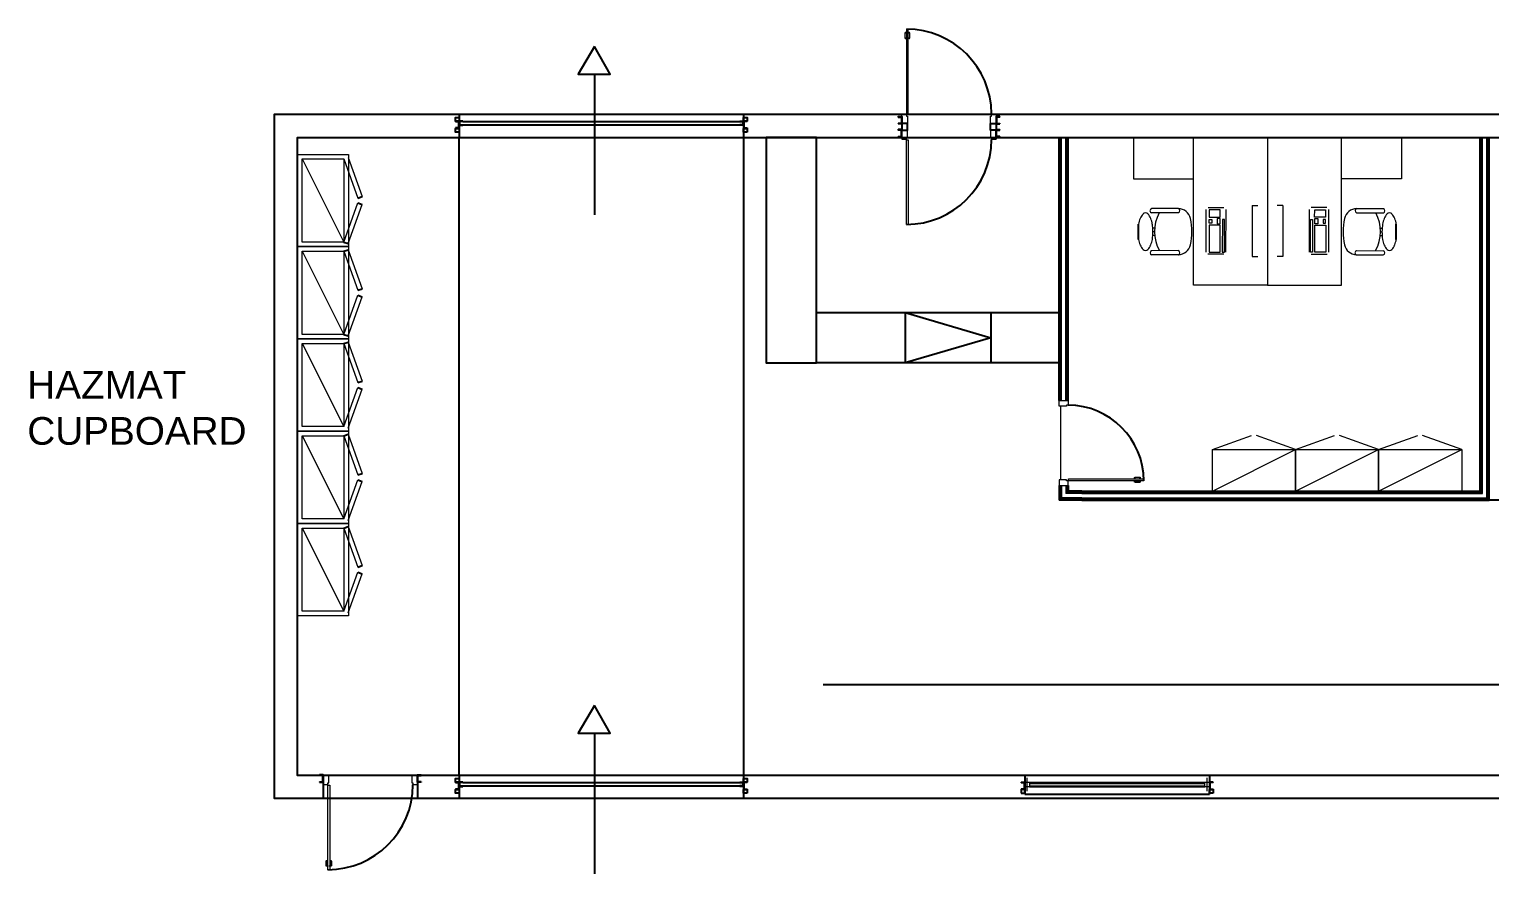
# Model space of a CAD drawing. Header units: millimetres. Extents: x 8.2 to 67, y 11.5 to 35.1.
# Drawn here: x 8.34 to 24.16, y 13.15 to 22.3 of the extents above; entities that cross this region are included whole.
import ezdxf

# ---------------------------------------------------------------- set-up
doc = ezdxf.new("R2010")
doc.units = ezdxf.units.MM
doc.layers.add('Cimentacion', color=7, linetype='Continuous', lineweight=0)
doc.layers.add('Techo baja', color=7, linetype='Continuous', lineweight=0)
doc.styles.get("Standard").update_dxf_attribs({"font": 'arial.ttf'})

msp = doc.modelspace()

# ---------------------------------------------------------------- linework, layer by layer
for p, q in [((14.459, 21.813), (14.459, 20.29)), ((12.994, 21.378), (12.994, 21.175)), ((12.994, 21.378), (12.994, 21.128)), ((16.074, 21.378), (16.074, 21.175)), ((16.074, 21.378), (16.074, 21.128)), ((12.954, 21.3), (12.954, 21.305)), ((12.954, 21.23), (12.954, 21.225)), ((13.034, 21.3), (13.034, 21.305)), ((13.034, 21.3), (16.074, 21.3)), ((13.034, 21.265), (16.074, 21.265)), ((13.034, 21.265), (13.034, 21.26)), ((16.034, 21.3), (16.034, 21.305)), ((16.034, 21.265), (16.034, 21.26)), ((16.074, 21.3), (16.074, 21.305)), ((16.114, 21.3), (16.114, 21.305)), ((16.114, 21.23), (16.114, 21.225)), ((17.75, 21.348), (17.75, 21.353)), ((17.75, 21.278), (17.75, 21.273)), ((17.75, 21.207), (17.75, 21.212)), ((18.85, 21.348), (18.85, 21.353)), ((18.85, 21.278), (18.85, 21.273)), ((18.85, 21.207), (18.85, 21.212)), ((17.75, 21.137), (17.75, 21.132)), ((18.85, 21.137), (18.85, 21.132)), ((11.897, 20.471), (11.944, 20.488)), ((11.897, 20.418), (11.944, 20.401)), ((20.354, 20.023), (20.353, 20.188)), ((23.144, 20.023), (23.144, 20.188)), ((11.745, 19.994), (11.792, 19.978)), ((11.745, 19.894), (11.792, 19.911)), ((11.897, 19.471), (11.944, 19.488)), ((11.897, 19.418), (11.944, 19.401)), ((17.826, 19.23), (17.826, 18.684)), ((17.826, 19.23), (18.753, 18.957)), ((18.753, 19.23), (18.753, 18.684)), ((11.745, 18.994), (11.792, 18.978)), ((11.745, 18.894), (11.792, 18.911)), ((18.753, 18.957), (17.826, 18.684)), ((11.897, 18.471), (11.944, 18.488)), ((11.897, 18.418), (11.944, 18.401)), ((11.745, 17.894), (11.792, 17.911)), ((11.897, 17.471), (11.944, 17.488)), ((11.897, 17.418), (11.944, 17.401)), ((11.745, 16.894), (11.792, 16.911)), ((11.897, 16.471), (11.944, 16.488)), ((11.897, 16.418), (11.944, 16.401)), ((45.245, 15.198), (16.937, 15.198)), ((14.459, 14.672), (14.459, 13.15)), ((11.484, 14.216), (11.484, 14.221)), ((11.484, 14.146), (11.484, 14.141)), ((11.524, 14.215), (11.524, 13.965)), ((12.544, 14.215), (12.544, 13.965)), ((12.584, 14.216), (12.584, 14.221)), ((12.584, 14.146), (12.584, 14.141)), ((12.954, 14.137), (12.954, 14.142)), ((12.994, 14.215), (12.994, 14.012)), ((12.994, 14.215), (12.994, 13.965)), ((13.034, 14.137), (13.034, 14.142)), ((13.034, 14.137), (16.074, 14.137)), ((13.034, 14.102), (16.074, 14.102)), ((13.034, 14.102), (13.034, 14.097)), ((16.034, 14.137), (16.034, 14.142)), ((16.034, 14.102), (16.034, 14.097)), ((16.074, 14.215), (16.074, 14.012)), ((16.074, 14.215), (16.074, 13.965)), ((16.074, 14.137), (16.074, 14.142)), ((16.114, 14.137), (16.114, 14.142)), ((19.08, 14.137), (19.08, 14.142)), ((19.12, 14.215), (19.12, 14.012)), ((19.12, 14.215), (19.12, 14.012)), ((21.12, 14.215), (19.12, 14.215)), ((21.12, 14.215), (21.12, 14.012)), ((21.16, 14.137), (21.16, 14.142)), ((12.954, 14.067), (12.954, 14.062)), ((16.114, 14.067), (16.114, 14.062)), ((19.08, 14.067), (19.08, 14.062)), ((19.12, 14.012), (21.12, 14.012)), ((21.16, 14.067), (21.16, 14.062))]:
    msp.add_line(p, q)
for points in [[(14.459, 22.113), (14.285, 21.813), (14.632, 21.813)], [(65.745, 21.378), (65.745, 13.965), (10.995, 13.965), (10.995, 21.378)], [(12.994, 21.305), (12.954, 21.305), (12.954, 21.345), (12.994, 21.345)], [(12.994, 21.185), (12.954, 21.185), (12.954, 21.225), (12.994, 21.225)], [(16.114, 21.305), (16.074, 21.305), (16.074, 21.345), (16.114, 21.345)], [(16.114, 21.185), (16.074, 21.185), (16.074, 21.225), (16.114, 21.225)], [(17.85, 21.279), (17.79, 21.279), (17.79, 21.206), (17.85, 21.206)], [(18.75, 21.279), (18.81, 21.279), (18.81, 21.206), (18.75, 21.206)], [(65.495, 21.128), (65.495, 14.215), (11.245, 14.215), (11.245, 21.128)], [(12.994, 21.128), (16.074, 21.128), (16.074, 14.215), (12.994, 14.215)], [(16.865, 18.684), (16.865, 21.128), (16.319, 21.128), (16.319, 18.684)], [(16.865, 19.23), (19.493, 19.23), (19.493, 18.684), (16.865, 18.684)], [(14.459, 14.972), (14.285, 14.672), (14.632, 14.672)], [(12.994, 14.142), (12.954, 14.142), (12.954, 14.182), (12.994, 14.182)], [(16.114, 14.142), (16.074, 14.142), (16.074, 14.182), (16.114, 14.182)], [(12.994, 14.022), (12.954, 14.022), (12.954, 14.062), (12.994, 14.062)], [(16.114, 14.022), (16.074, 14.022), (16.074, 14.062), (16.114, 14.062)], [(19.08, 14.022), (19.12, 14.022), (19.12, 14.062), (19.08, 14.062)], [(21.16, 14.022), (21.12, 14.022), (21.12, 14.062), (21.16, 14.062)]]:
    msp.add_lwpolyline(points, close=True)
for points in [[(12.954, 21.305), (12.994, 21.305), (12.994, 21.225), (12.954, 21.225)], [(12.954, 21.3), (12.989, 21.3), (12.989, 21.23), (12.954, 21.23)], [(13.034, 21.305), (12.994, 21.305), (12.994, 21.26), (13.034, 21.26)], [(13.034, 21.3), (12.999, 21.3), (12.999, 21.265), (13.034, 21.265)], [(16.034, 21.305), (16.074, 21.305), (16.074, 21.26), (16.034, 21.26)], [(16.034, 21.3), (16.069, 21.3), (16.069, 21.265), (16.034, 21.265)], [(16.114, 21.305), (16.074, 21.305), (16.074, 21.225), (16.114, 21.225)], [(16.114, 21.3), (16.079, 21.3), (16.079, 21.23), (16.114, 21.23)], [(17.75, 21.353), (17.79, 21.353), (17.79, 21.273), (17.75, 21.273)], [(17.75, 21.348), (17.785, 21.348), (17.785, 21.278), (17.75, 21.278)], [(17.75, 21.132), (17.79, 21.132), (17.79, 21.212), (17.75, 21.212)], [(17.75, 21.137), (17.785, 21.137), (17.785, 21.207), (17.75, 21.207)], [(18.85, 21.353), (18.81, 21.353), (18.81, 21.273), (18.85, 21.273)], [(18.85, 21.132), (18.81, 21.132), (18.81, 21.212), (18.85, 21.212)], [(18.85, 21.348), (18.815, 21.348), (18.815, 21.278), (18.85, 21.278)], [(18.85, 21.137), (18.815, 21.137), (18.815, 21.207), (18.85, 21.207)], [(19.493, 18.277), (19.493, 21.128)], [(19.505, 18.277), (19.505, 21.128)], [(19.578, 18.277), (19.578, 21.128)], [(19.591, 18.277), (19.591, 21.128)], [(19.737, 17.197), (24.15, 17.197), (24.15, 21.128)], [(19.737, 17.282), (24.065, 17.282), (24.065, 21.128)], [(19.737, 17.209), (24.138, 17.209), (24.138, 21.128)], [(24.052, 17.295), (24.052, 21.128)], [(25.073, 17.197), (24.15, 17.197), (24.15, 21.128)], [(19.493, 17.357), (19.493, 17.197)], [(19.505, 17.357), (19.505, 17.209)], [(19.578, 17.357), (19.578, 17.282)], [(19.737, 17.282), (19.578, 17.282)], [(19.591, 17.357), (19.591, 17.295)], [(19.737, 17.295), (19.591, 17.295)], [(19.737, 17.295), (24.052, 17.295)], [(19.737, 17.197), (19.493, 17.197)], [(19.737, 17.209), (19.505, 17.209)], [(11.484, 14.141), (11.524, 14.141), (11.524, 14.221), (11.484, 14.221)], [(11.484, 14.146), (11.519, 14.146), (11.519, 14.216), (11.484, 14.216)], [(12.584, 14.141), (12.544, 14.141), (12.544, 14.221), (12.584, 14.221)], [(12.584, 14.146), (12.549, 14.146), (12.549, 14.216), (12.584, 14.216)], [(12.954, 14.142), (12.994, 14.142), (12.994, 14.062), (12.954, 14.062)], [(12.954, 14.137), (12.989, 14.137), (12.989, 14.067), (12.954, 14.067)], [(13.034, 14.142), (12.994, 14.142), (12.994, 14.097), (13.034, 14.097)], [(13.034, 14.137), (12.999, 14.137), (12.999, 14.102), (13.034, 14.102)], [(16.034, 14.142), (16.074, 14.142), (16.074, 14.097), (16.034, 14.097)], [(16.034, 14.137), (16.069, 14.137), (16.069, 14.102), (16.034, 14.102)], [(16.114, 14.142), (16.074, 14.142), (16.074, 14.062), (16.114, 14.062)], [(16.114, 14.137), (16.079, 14.137), (16.079, 14.067), (16.114, 14.067)], [(19.08, 14.142), (19.12, 14.142), (19.12, 14.062), (19.08, 14.062)], [(19.08, 14.137), (19.115, 14.137), (19.115, 14.067), (19.08, 14.067)], [(21.16, 14.142), (21.12, 14.142), (21.12, 14.062), (21.16, 14.062)], [(21.16, 14.137), (21.125, 14.137), (21.125, 14.067), (21.16, 14.067)]]:
    msp.add_lwpolyline(points)
for centre, radius, start, end in [((17.839, 21.379), 0.921, 0.1571, 90.0269), ((17.839, 21.106), 0.921, 269.9731, 359.8429), ((19.591, 17.408), 0.818, 0, 90), ((11.573, 14.115), 0.921, 269.9731, 359.8429)]:
    msp.add_arc(centre, radius, start, end)
at = {"layer": 'Cimentacion'}
for p, q in [((17.79, 21.289), (17.79, 21.378)), ((17.79, 21.196), (17.79, 21.107)), ((17.79, 21.196), (17.79, 21.107)), ((18.81, 21.196), (18.81, 21.107)), ((19.518, 18.277), (19.518, 21.128)), ((19.566, 18.277), (19.566, 21.128)), ((24.077, 17.27), (24.077, 21.128)), ((24.125, 17.222), (24.125, 21.128)), ((19.509, 18.217), (19.509, 17.417)), ((19.518, 17.357), (19.518, 17.222)), ((19.566, 17.357), (19.566, 17.27)), ((19.737, 17.27), (19.566, 17.27)), ((19.737, 17.27), (24.077, 17.27)), ((19.737, 17.222), (19.518, 17.222)), ((19.737, 17.222), (24.125, 17.222)), ((11.524, 14.205), (11.524, 14.116)), ((19.12, 14.142), (21.12, 14.142)), ((19.145, 14.045), (19.145, 14.188)), ((19.145, 14.045), (19.145, 14.188)), ((19.17, 14.142), (21.07, 14.142)), ((19.17, 14.129), (21.07, 14.129)), ((19.17, 14.104), (21.07, 14.104)), ((19.17, 14.092), (21.07, 14.092)), ((21.095, 14.045), (21.095, 14.188))]:
    msp.add_line(p, q, dxfattribs=at)
for points in [[(17.837, 22.259), (17.837, 22.255), (17.839, 22.255), (17.839, 22.267), (17.837, 22.267), (17.837, 22.263), (17.83, 22.263), (17.829, 22.263), (17.828, 22.263), (17.827, 22.263), (17.826, 22.263), (17.826, 22.262), (17.825, 22.262), (17.824, 22.261), (17.824, 22.261), (17.823, 22.26), (17.823, 22.26), (17.822, 22.259), (17.822, 22.258), (17.821, 22.257), (17.821, 22.257), (17.821, 22.256), (17.821, 22.255), (17.821, 22.254), (17.821, 22.209), (17.821, 22.208), (17.821, 22.207), (17.821, 22.206), (17.821, 22.205), (17.822, 22.205), (17.822, 22.204), (17.823, 22.203), (17.823, 22.202), (17.824, 22.202), (17.824, 22.201), (17.825, 22.201), (17.826, 22.2), (17.826, 22.2), (17.827, 22.2), (17.828, 22.2), (17.829, 22.2), (17.83, 22.2), (17.83, 22.2), (17.83, 22.2), (17.83, 22.2), (17.831, 22.2), (17.831, 22.2), (17.831, 22.2), (17.831, 22.2), (17.831, 22.2), (17.831, 22.2), (17.831, 22.2), (17.832, 22.201), (17.832, 22.201), (17.832, 22.201), (17.832, 22.201), (17.832, 22.201), (17.832, 22.202), (17.832, 22.202), (17.832, 22.202), (17.832, 22.202), (17.832, 22.202), (17.832, 22.203), (17.832, 22.203), (17.832, 22.203), (17.831, 22.203), (17.831, 22.203), (17.831, 22.203), (17.831, 22.204), (17.831, 22.204), (17.831, 22.204), (17.831, 22.204), (17.83, 22.204), (17.83, 22.204), (17.83, 22.204), (17.83, 22.204), (17.829, 22.204), (17.829, 22.204), (17.829, 22.204), (17.828, 22.204), (17.828, 22.205), (17.827, 22.205), (17.827, 22.205), (17.827, 22.205), (17.826, 22.206), (17.826, 22.206), (17.826, 22.206), (17.826, 22.207), (17.826, 22.207), (17.825, 22.207), (17.825, 22.208), (17.825, 22.208), (17.825, 22.209), (17.825, 22.254), (17.825, 22.254), (17.825, 22.255), (17.825, 22.255), (17.826, 22.256), (17.826, 22.256), (17.826, 22.256), (17.826, 22.257), (17.826, 22.257), (17.827, 22.257), (17.827, 22.258), (17.827, 22.258), (17.828, 22.258), (17.828, 22.258), (17.829, 22.258), (17.829, 22.259), (17.829, 22.259), (17.83, 22.259), (17.837, 22.259)], [(17.839, 22.3), (17.839, 21.385), (17.859, 21.385), (17.859, 22.3), (17.839, 22.3)], [(17.862, 22.259), (17.868, 22.259), (17.869, 22.259), (17.869, 22.259), (17.87, 22.258), (17.87, 22.258), (17.87, 22.258), (17.871, 22.258), (17.871, 22.258), (17.871, 22.257), (17.872, 22.257), (17.872, 22.257), (17.872, 22.256), (17.872, 22.256), (17.873, 22.256), (17.873, 22.255), (17.873, 22.255), (17.873, 22.254), (17.873, 22.254), (17.873, 22.209), (17.873, 22.208), (17.873, 22.208), (17.873, 22.207), (17.873, 22.207), (17.872, 22.207), (17.872, 22.206), (17.872, 22.206), (17.872, 22.206), (17.871, 22.205), (17.871, 22.205), (17.871, 22.205), (17.87, 22.205), (17.87, 22.204), (17.87, 22.204), (17.869, 22.204), (17.869, 22.204), (17.868, 22.204), (17.868, 22.204), (17.868, 22.204), (17.868, 22.204), (17.868, 22.204), (17.867, 22.204), (17.867, 22.204), (17.867, 22.204), (17.867, 22.203), (17.867, 22.203), (17.867, 22.203), (17.867, 22.203), (17.867, 22.203), (17.866, 22.203), (17.866, 22.202), (17.866, 22.202), (17.866, 22.202), (17.866, 22.202), (17.866, 22.202), (17.866, 22.201), (17.866, 22.201), (17.866, 22.201), (17.867, 22.201), (17.867, 22.201), (17.867, 22.2), (17.867, 22.2), (17.867, 22.2), (17.867, 22.2), (17.867, 22.2), (17.867, 22.2), (17.868, 22.2), (17.868, 22.2), (17.868, 22.2), (17.868, 22.2), (17.868, 22.2), (17.869, 22.2), (17.87, 22.2), (17.871, 22.2), (17.872, 22.2), (17.872, 22.2), (17.873, 22.201), (17.874, 22.201), (17.875, 22.202), (17.875, 22.202), (17.876, 22.203), (17.876, 22.204), (17.877, 22.205), (17.877, 22.205), (17.877, 22.206), (17.877, 22.207), (17.877, 22.208), (17.877, 22.209), (17.877, 22.254), (17.877, 22.255), (17.877, 22.256), (17.877, 22.257), (17.877, 22.257), (17.877, 22.258), (17.876, 22.259), (17.876, 22.26), (17.875, 22.26), (17.875, 22.261), (17.874, 22.261), (17.873, 22.262), (17.872, 22.262), (17.872, 22.263), (17.871, 22.263), (17.87, 22.263), (17.869, 22.263), (17.868, 22.263), (17.862, 22.263), (17.862, 22.267), (17.859, 22.267), (17.859, 22.255), (17.862, 22.255), (17.862, 22.259)], [(17.79, 21.378), (17.84, 21.378), (17.84, 21.358), (17.85, 21.358), (17.85, 21.279), (17.79, 21.279), (17.79, 21.378)], [(18.75, 21.358), (18.76, 21.358), (18.76, 21.378), (18.81, 21.378), (18.81, 21.279), (18.75, 21.279), (18.75, 21.358)], [(17.79, 21.107), (17.84, 21.107), (17.84, 21.127), (17.85, 21.127), (17.85, 21.206), (17.79, 21.206), (17.79, 21.107)], [(18.75, 21.127), (18.76, 21.127), (18.76, 21.107), (18.81, 21.107), (18.81, 21.206), (18.75, 21.206), (18.75, 21.127)], [(17.839, 20.185), (17.839, 21.1), (17.859, 21.1), (17.859, 20.185), (17.839, 20.185)], [(19.591, 18.277), (19.591, 18.227), (19.571, 18.227), (19.571, 18.217), (19.493, 18.217), (19.493, 18.277), (19.591, 18.277)], [(19.591, 17.357), (19.591, 17.407), (19.571, 17.407), (19.571, 17.417), (19.493, 17.417), (19.493, 17.357), (19.591, 17.357)], [(20.409, 17.408), (19.594, 17.408), (19.594, 17.429), (20.409, 17.429), (20.409, 17.408)], [(20.368, 17.431), (20.368, 17.438), (20.368, 17.438), (20.368, 17.439), (20.368, 17.439), (20.367, 17.44), (20.367, 17.44), (20.367, 17.44), (20.367, 17.441), (20.367, 17.441), (20.366, 17.441), (20.366, 17.442), (20.366, 17.442), (20.365, 17.442), (20.365, 17.442), (20.364, 17.442), (20.364, 17.442), (20.364, 17.442), (20.363, 17.442), (20.318, 17.442), (20.317, 17.442), (20.317, 17.442), (20.317, 17.442), (20.316, 17.442), (20.316, 17.442), (20.315, 17.442), (20.315, 17.442), (20.315, 17.441), (20.314, 17.441), (20.314, 17.441), (20.314, 17.44), (20.314, 17.44), (20.314, 17.44), (20.313, 17.439), (20.313, 17.439), (20.313, 17.438), (20.313, 17.438), (20.313, 17.438), (20.313, 17.437), (20.313, 17.437), (20.313, 17.437), (20.313, 17.437), (20.313, 17.437), (20.313, 17.437), (20.313, 17.436), (20.312, 17.436), (20.312, 17.436), (20.312, 17.436), (20.312, 17.436), (20.312, 17.436), (20.312, 17.436), (20.311, 17.436), (20.311, 17.436), (20.311, 17.436), (20.311, 17.436), (20.311, 17.436), (20.31, 17.436), (20.31, 17.436), (20.31, 17.436), (20.31, 17.436), (20.31, 17.436), (20.309, 17.436), (20.309, 17.436), (20.309, 17.437), (20.309, 17.437), (20.309, 17.437), (20.309, 17.437), (20.309, 17.437), (20.309, 17.437), (20.309, 17.438), (20.309, 17.438), (20.309, 17.439), (20.309, 17.44), (20.309, 17.44), (20.309, 17.441), (20.31, 17.442), (20.31, 17.443), (20.31, 17.443), (20.311, 17.444), (20.312, 17.445), (20.312, 17.445), (20.313, 17.446), (20.314, 17.446), (20.314, 17.446), (20.315, 17.447), (20.316, 17.447), (20.317, 17.447), (20.318, 17.447), (20.363, 17.447), (20.364, 17.447), (20.365, 17.447), (20.366, 17.447), (20.366, 17.446), (20.367, 17.446), (20.368, 17.446), (20.369, 17.445), (20.369, 17.445), (20.37, 17.444), (20.37, 17.443), (20.371, 17.443), (20.371, 17.442), (20.372, 17.441), (20.372, 17.44), (20.372, 17.44), (20.372, 17.439), (20.372, 17.438), (20.372, 17.431), (20.376, 17.431), (20.376, 17.429), (20.364, 17.429), (20.364, 17.431), (20.368, 17.431)], [(20.368, 17.406), (20.364, 17.406), (20.364, 17.408), (20.376, 17.408), (20.376, 17.406), (20.372, 17.406), (20.372, 17.399), (20.372, 17.398), (20.372, 17.398), (20.372, 17.397), (20.372, 17.396), (20.371, 17.395), (20.371, 17.394), (20.37, 17.394), (20.37, 17.393), (20.369, 17.393), (20.369, 17.392), (20.368, 17.392), (20.367, 17.391), (20.366, 17.391), (20.366, 17.391), (20.365, 17.39), (20.364, 17.39), (20.363, 17.39), (20.318, 17.39), (20.317, 17.39), (20.316, 17.39), (20.315, 17.391), (20.314, 17.391), (20.314, 17.391), (20.313, 17.392), (20.312, 17.392), (20.312, 17.393), (20.311, 17.393), (20.31, 17.394), (20.31, 17.394), (20.31, 17.395), (20.309, 17.396), (20.309, 17.397), (20.309, 17.398), (20.309, 17.398), (20.309, 17.399), (20.309, 17.399), (20.309, 17.4), (20.309, 17.4), (20.309, 17.4), (20.309, 17.4), (20.309, 17.4), (20.309, 17.401), (20.309, 17.401), (20.309, 17.401), (20.31, 17.401), (20.31, 17.401), (20.31, 17.401), (20.31, 17.401), (20.31, 17.401), (20.311, 17.401), (20.311, 17.401), (20.311, 17.401), (20.311, 17.401), (20.311, 17.401), (20.312, 17.401), (20.312, 17.401), (20.312, 17.401), (20.312, 17.401), (20.312, 17.401), (20.312, 17.401), (20.313, 17.401), (20.313, 17.401), (20.313, 17.4), (20.313, 17.4), (20.313, 17.4), (20.313, 17.4), (20.313, 17.4), (20.313, 17.399), (20.313, 17.399), (20.313, 17.399), (20.313, 17.398), (20.313, 17.398), (20.314, 17.398), (20.314, 17.397), (20.314, 17.397), (20.314, 17.397), (20.314, 17.396), (20.315, 17.396), (20.315, 17.396), (20.315, 17.395), (20.316, 17.395), (20.316, 17.395), (20.317, 17.395), (20.317, 17.395), (20.317, 17.395), (20.318, 17.395), (20.363, 17.395), (20.364, 17.395), (20.364, 17.395), (20.364, 17.395), (20.365, 17.395), (20.365, 17.395), (20.366, 17.395), (20.366, 17.396), (20.366, 17.396), (20.367, 17.396), (20.367, 17.397), (20.367, 17.397), (20.367, 17.397), (20.367, 17.398), (20.368, 17.398), (20.368, 17.398), (20.368, 17.399), (20.368, 17.399), (20.368, 17.406)], [(11.524, 14.116), (11.574, 14.116), (11.574, 14.136), (11.584, 14.136), (11.584, 14.215), (11.524, 14.215), (11.524, 14.116)], [(11.572, 13.194), (11.572, 14.109), (11.593, 14.109), (11.593, 13.194), (11.572, 13.194)], [(12.484, 14.136), (12.494, 14.136), (12.494, 14.116), (12.544, 14.116), (12.544, 14.215), (12.484, 14.215), (12.484, 14.136)], [(19.12, 14.142), (19.17, 14.142), (19.17, 14.092), (19.12, 14.092), (19.12, 14.142)], [(21.07, 14.142), (21.12, 14.142), (21.12, 14.092), (21.07, 14.092), (21.07, 14.142)], [(11.57, 13.235), (11.57, 13.239), (11.572, 13.239), (11.572, 13.227), (11.57, 13.227), (11.57, 13.231), (11.563, 13.231), (11.562, 13.231), (11.561, 13.231), (11.561, 13.231), (11.56, 13.231), (11.559, 13.231), (11.558, 13.232), (11.558, 13.232), (11.557, 13.233), (11.556, 13.233), (11.556, 13.234), (11.555, 13.235), (11.555, 13.236), (11.555, 13.236), (11.554, 13.237), (11.554, 13.238), (11.554, 13.239), (11.554, 13.24), (11.554, 13.285), (11.554, 13.286), (11.554, 13.287), (11.554, 13.288), (11.555, 13.288), (11.555, 13.289), (11.555, 13.29), (11.556, 13.291), (11.556, 13.291), (11.557, 13.292), (11.558, 13.292), (11.558, 13.293), (11.559, 13.293), (11.56, 13.294), (11.561, 13.294), (11.561, 13.294), (11.562, 13.294), (11.563, 13.294), (11.563, 13.294), (11.564, 13.294), (11.564, 13.294), (11.564, 13.294), (11.564, 13.294), (11.564, 13.294), (11.564, 13.294), (11.565, 13.293), (11.565, 13.293), (11.565, 13.293), (11.565, 13.293), (11.565, 13.293), (11.565, 13.293), (11.565, 13.292), (11.565, 13.292), (11.565, 13.292), (11.565, 13.292), (11.565, 13.292), (11.565, 13.291), (11.565, 13.291), (11.565, 13.291), (11.565, 13.291), (11.565, 13.291), (11.565, 13.291), (11.565, 13.29), (11.565, 13.29), (11.564, 13.29), (11.564, 13.29), (11.564, 13.29), (11.564, 13.29), (11.564, 13.29), (11.564, 13.29), (11.563, 13.29), (11.563, 13.29), (11.563, 13.29), (11.562, 13.29), (11.562, 13.289), (11.562, 13.289), (11.561, 13.289), (11.561, 13.289), (11.56, 13.289), (11.56, 13.288), (11.56, 13.288), (11.56, 13.288), (11.559, 13.287), (11.559, 13.287), (11.559, 13.287), (11.559, 13.286), (11.559, 13.286), (11.559, 13.285), (11.559, 13.285), (11.559, 13.24), (11.559, 13.239), (11.559, 13.239), (11.559, 13.238), (11.559, 13.238), (11.559, 13.238), (11.559, 13.237), (11.56, 13.237), (11.56, 13.237), (11.56, 13.236), (11.56, 13.236), (11.561, 13.236), (11.561, 13.236), (11.562, 13.235), (11.562, 13.235), (11.562, 13.235), (11.563, 13.235), (11.563, 13.235), (11.57, 13.235)], [(11.595, 13.235), (11.602, 13.235), (11.602, 13.235), (11.603, 13.235), (11.603, 13.235), (11.603, 13.235), (11.604, 13.236), (11.604, 13.236), (11.605, 13.236), (11.605, 13.236), (11.605, 13.237), (11.605, 13.237), (11.606, 13.237), (11.606, 13.238), (11.606, 13.238), (11.606, 13.238), (11.606, 13.239), (11.606, 13.239), (11.606, 13.24), (11.606, 13.285), (11.606, 13.285), (11.606, 13.286), (11.606, 13.286), (11.606, 13.287), (11.606, 13.287), (11.606, 13.287), (11.605, 13.288), (11.605, 13.288), (11.605, 13.288), (11.605, 13.289), (11.604, 13.289), (11.604, 13.289), (11.603, 13.289), (11.603, 13.289), (11.603, 13.29), (11.602, 13.29), (11.602, 13.29), (11.602, 13.29), (11.601, 13.29), (11.601, 13.29), (11.601, 13.29), (11.601, 13.29), (11.601, 13.29), (11.601, 13.29), (11.6, 13.29), (11.6, 13.29), (11.6, 13.291), (11.6, 13.291), (11.6, 13.291), (11.6, 13.291), (11.6, 13.291), (11.6, 13.291), (11.6, 13.292), (11.6, 13.292), (11.6, 13.292), (11.6, 13.292), (11.6, 13.292), (11.6, 13.293), (11.6, 13.293), (11.6, 13.293), (11.6, 13.293), (11.6, 13.293), (11.6, 13.293), (11.601, 13.294), (11.601, 13.294), (11.601, 13.294), (11.601, 13.294), (11.601, 13.294), (11.601, 13.294), (11.602, 13.294), (11.602, 13.294), (11.603, 13.294), (11.603, 13.294), (11.604, 13.294), (11.605, 13.294), (11.606, 13.293), (11.607, 13.293), (11.607, 13.292), (11.608, 13.292), (11.608, 13.291), (11.609, 13.291), (11.61, 13.29), (11.61, 13.289), (11.61, 13.288), (11.611, 13.288), (11.611, 13.287), (11.611, 13.286), (11.611, 13.285), (11.611, 13.24), (11.611, 13.239), (11.611, 13.238), (11.611, 13.237), (11.61, 13.236), (11.61, 13.236), (11.61, 13.235), (11.609, 13.234), (11.608, 13.233), (11.608, 13.233), (11.607, 13.232), (11.607, 13.232), (11.606, 13.231), (11.605, 13.231), (11.604, 13.231), (11.603, 13.231), (11.603, 13.231), (11.602, 13.231), (11.595, 13.231), (11.595, 13.227), (11.593, 13.227), (11.593, 13.239), (11.595, 13.239), (11.595, 13.235)]]:
    msp.add_lwpolyline(points, close=True, dxfattribs=at)
for centre in [(18.762, 21.381), (18.762, 21.103), (12.495, 14.112)]:
    msp.add_circle(centre, 0.00341, dxfattribs=at)
at = {"layer": 'Techo baja'}
for p, q in [((11.295, 20.894), (11.745, 19.994)), ((11.745, 20.894), (11.897, 20.471)), ((11.792, 20.911), (11.944, 20.488)), ((11.745, 19.994), (11.897, 20.418)), ((11.792, 19.978), (11.944, 20.401)), ((20.784, 20.356), (20.493, 20.356)), ((20.784, 20.311), (20.493, 20.311)), ((21.084, 19.885), (21.085, 20.347)), ((21.105, 20.367), (21.277, 20.367)), ((21.119, 20.344), (21.119, 20.263)), ((21.237, 20.344), (21.119, 20.344)), ((21.119, 20.263), (21.238, 20.263)), ((21.205, 20.248), (21.205, 20.19)), ((21.237, 20.248), (21.205, 20.248)), ((21.238, 20.263), (21.237, 20.344)), ((21.237, 20.19), (21.237, 20.248)), ((21.297, 20.348), (21.296, 19.884)), ((21.584, 20.389), (21.583, 19.839)), ((21.584, 20.389), (21.644, 20.389)), ((21.914, 20.389), (21.854, 20.389)), ((21.914, 20.389), (21.915, 19.839)), ((22.201, 20.348), (22.202, 19.884)), ((22.393, 20.367), (22.221, 20.367)), ((22.26, 20.263), (22.261, 20.344)), ((22.379, 20.263), (22.26, 20.263)), ((22.261, 20.344), (22.379, 20.344)), ((22.261, 20.248), (22.293, 20.248)), ((22.261, 20.19), (22.261, 20.248)), ((22.293, 20.248), (22.293, 20.19)), ((22.379, 20.344), (22.379, 20.263)), ((22.414, 19.885), (22.413, 20.347)), ((22.714, 20.356), (23.004, 20.356)), ((22.714, 20.311), (23.004, 20.311)), ((20.526, 20.146), (20.507, 20.146)), ((20.525, 20.106), (20.508, 20.106)), ((21.237, 20.176), (21.118, 20.175)), ((21.118, 20.175), (21.118, 19.886)), ((21.119, 20.239), (21.147, 20.239)), ((21.119, 20.198), (21.119, 20.239)), ((21.147, 20.199), (21.119, 20.198)), ((21.147, 20.239), (21.147, 20.199)), ((21.205, 20.19), (21.237, 20.19)), ((21.236, 19.886), (21.237, 20.176)), ((21.261, 20.239), (21.26, 19.886)), ((21.283, 20.239), (21.261, 20.239)), ((21.282, 19.886), (21.283, 20.239)), ((22.215, 20.239), (22.237, 20.239)), ((22.216, 19.886), (22.215, 20.239)), ((22.237, 20.239), (22.238, 19.886)), ((22.293, 20.19), (22.261, 20.19)), ((22.261, 20.176), (22.38, 20.175)), ((22.262, 19.886), (22.261, 20.176)), ((22.351, 20.239), (22.351, 20.199)), ((22.379, 20.239), (22.351, 20.239)), ((22.351, 20.199), (22.379, 20.198)), ((22.379, 20.198), (22.379, 20.239)), ((22.38, 20.175), (22.38, 19.886)), ((22.972, 20.146), (22.991, 20.146)), ((22.973, 20.106), (22.989, 20.106)), ((20.527, 20.066), (20.507, 20.066)), ((22.971, 20.066), (22.991, 20.066)), ((11.295, 19.894), (11.745, 18.994)), ((11.745, 19.894), (11.897, 19.471)), ((11.792, 19.911), (11.944, 19.488)), ((20.785, 19.901), (20.494, 19.9)), ((20.785, 19.856), (20.494, 19.856)), ((21.276, 19.864), (21.104, 19.864)), ((21.118, 19.886), (21.236, 19.886)), ((21.26, 19.886), (21.282, 19.886)), ((21.583, 19.839), (21.644, 19.839)), ((21.915, 19.839), (21.854, 19.839)), ((22.238, 19.886), (22.216, 19.886)), ((22.222, 19.864), (22.394, 19.864)), ((22.38, 19.886), (22.262, 19.886)), ((22.713, 19.901), (23.004, 19.9)), ((22.713, 19.856), (23.003, 19.856)), ((11.745, 18.994), (11.897, 19.418)), ((11.792, 18.978), (11.944, 19.401)), ((11.295, 18.894), (11.745, 17.994)), ((11.745, 18.894), (11.897, 18.471)), ((11.792, 18.911), (11.944, 18.488)), ((11.745, 17.994), (11.897, 18.418)), ((11.792, 17.978), (11.944, 18.401)), ((11.295, 17.894), (11.745, 16.994)), ((11.745, 17.894), (11.897, 17.471)), ((11.792, 17.911), (11.944, 17.488)), ((21.153, 17.745), (21.576, 17.897)), ((22.053, 17.745), (21.629, 17.897)), ((22.053, 17.745), (22.476, 17.897)), ((22.953, 17.745), (22.529, 17.897)), ((22.953, 17.745), (23.376, 17.897)), ((23.853, 17.745), (23.429, 17.897)), ((21.153, 17.295), (22.053, 17.745)), ((22.053, 17.295), (22.953, 17.745)), ((22.953, 17.295), (23.853, 17.745)), ((11.745, 16.994), (11.897, 17.418)), ((11.792, 16.978), (11.944, 17.401)), ((11.295, 16.894), (11.745, 15.994)), ((11.745, 16.894), (11.897, 16.471)), ((11.792, 16.911), (11.944, 16.488)), ((11.745, 15.994), (11.897, 16.418)), ((11.792, 15.978), (11.944, 16.401))]:
    msp.add_line(p, q, dxfattribs=at)
for points in [[(20.949, 21.128), (20.299, 21.128), (20.299, 20.678), (20.949, 20.678), (20.949, 21.128)], [(21.749, 19.528), (20.949, 19.528), (20.949, 21.128), (21.749, 21.128), (21.749, 19.528)], [(21.749, 19.528), (22.549, 19.528), (22.549, 21.128), (21.749, 21.128), (21.749, 19.528)], [(22.549, 21.128), (23.199, 21.128), (23.199, 20.678), (22.549, 20.678), (22.549, 21.128)], [(11.795, 20.944), (11.795, 19.944), (11.245, 19.944), (11.245, 20.944)], [(11.745, 20.894), (11.745, 19.994), (11.295, 19.994), (11.295, 20.894), (11.745, 20.894)], [(11.795, 19.944), (11.795, 18.944), (11.245, 18.944), (11.245, 19.944)], [(11.745, 19.894), (11.745, 18.994), (11.295, 18.994), (11.295, 19.894), (11.745, 19.894)], [(11.795, 18.944), (11.795, 17.944), (11.245, 17.944), (11.245, 18.944)], [(11.745, 18.894), (11.745, 17.994), (11.295, 17.994), (11.295, 18.894), (11.745, 18.894)], [(11.795, 17.944), (11.795, 16.944), (11.245, 16.944), (11.245, 17.944)], [(11.745, 17.894), (11.745, 16.994), (11.295, 16.994), (11.295, 17.894), (11.745, 17.894)], [(21.153, 17.745), (22.053, 17.745), (22.053, 17.295), (21.153, 17.295), (21.153, 17.745)], [(22.053, 17.745), (22.953, 17.745), (22.953, 17.295), (22.053, 17.295), (22.053, 17.745)], [(22.953, 17.745), (23.853, 17.745), (23.853, 17.295), (22.953, 17.295), (22.953, 17.745)], [(11.795, 16.944), (11.795, 15.944), (11.245, 15.944), (11.245, 16.944)], [(11.745, 16.894), (11.745, 15.994), (11.295, 15.994), (11.295, 16.894), (11.745, 16.894)]]:
    msp.add_lwpolyline(points, close=True, dxfattribs=at)
for centre, radius, start, end in [((20.643, 20.141), 0.294, 158.4282, 170.753), ((20.51, 20.194), 0.15, 136.2883, 158.4282), ((20.427, 20.273), 0.0359, 90.1, 136.2883), ((20.427, 20.273), 0.0359, 43.9118, 90.1), ((20.345, 20.194), 0.15, 21.7719, 43.9118), ((20.5, 20.333), 0.0234, 107.9516, 252.2485), ((20.212, 20.14), 0.294, 9.4471, 21.7719), ((20.958, 20.109), 0.433, 152.2631, 208.7218), ((20.777, 20.334), 0.0234, 287.9516, 72.2485), ((20.781, 20.22), 0.136, 12.5281, 88.8114), ((20.314, 20.105), 0.617, 346.7167, 13.4834), ((23.184, 20.105), 0.617, 166.5166, 193.2833), ((22.717, 20.22), 0.136, 91.1886, 167.4719), ((22.721, 20.334), 0.0234, 107.7515, 252.0484), ((22.54, 20.109), 0.433, 331.2782, 27.7369), ((23.286, 20.14), 0.294, 158.2281, 170.5529), ((22.997, 20.333), 0.0234, 287.7515, 72.0484), ((23.152, 20.194), 0.15, 136.0882, 158.2281), ((23.07, 20.273), 0.0359, 89.9, 136.0882), ((23.07, 20.273), 0.0359, 43.7117, 89.9), ((22.988, 20.194), 0.15, 21.5718, 43.7117), ((22.854, 20.141), 0.294, 9.247, 21.5718), ((19.999, 20.105), 0.51, 0.1, 9.4471), ((19.999, 20.105), 0.51, 350.753, 0.1), ((23.499, 20.105), 0.51, 170.5529, 179.9), ((23.499, 20.105), 0.51, 179.9, 189.247), ((20.643, 20.071), 0.294, 189.4471, 201.7719), ((20.51, 20.017), 0.15, 201.7719, 223.9118), ((20.345, 20.017), 0.15, 316.2883, 338.4282), ((20.212, 20.07), 0.294, 338.4282, 350.753), ((20.781, 19.993), 0.136, 271.3887, 347.672), ((22.716, 19.993), 0.136, 192.328, 268.6113), ((23.286, 20.07), 0.294, 189.247, 201.5718), ((23.152, 20.017), 0.15, 201.5718, 223.7117), ((22.988, 20.017), 0.15, 316.0882, 338.2281), ((22.854, 20.071), 0.294, 338.2281, 350.5529), ((20.428, 19.938), 0.0359, 223.9118, 270.1), ((20.428, 19.938), 0.0359, 270.1, 316.2883), ((20.501, 19.878), 0.0234, 107.9516, 252.2485), ((20.778, 19.878), 0.0234, 287.9516, 72.2485), ((22.72, 19.878), 0.0234, 107.7515, 252.0484), ((22.996, 19.878), 0.0234, 287.7515, 72.0484), ((23.07, 19.938), 0.0359, 223.7117, 269.9), ((23.07, 19.938), 0.0359, 269.9, 316.0882)]:
    msp.add_arc(centre, radius, start, end, dxfattribs=at)

# ---------------------------------------------------------------- texts
at = {"insert": (8.318, 18.598), "char_height": 0.3, "attachment_point": 1}
msp.add_mtext_dynamic_manual_height_columns('HAZMAT CUPBOARD', width=2.40324, gutter_width=2.269, heights=[0], dxfattribs=at)

doc.saveas('drawing.dxf')
